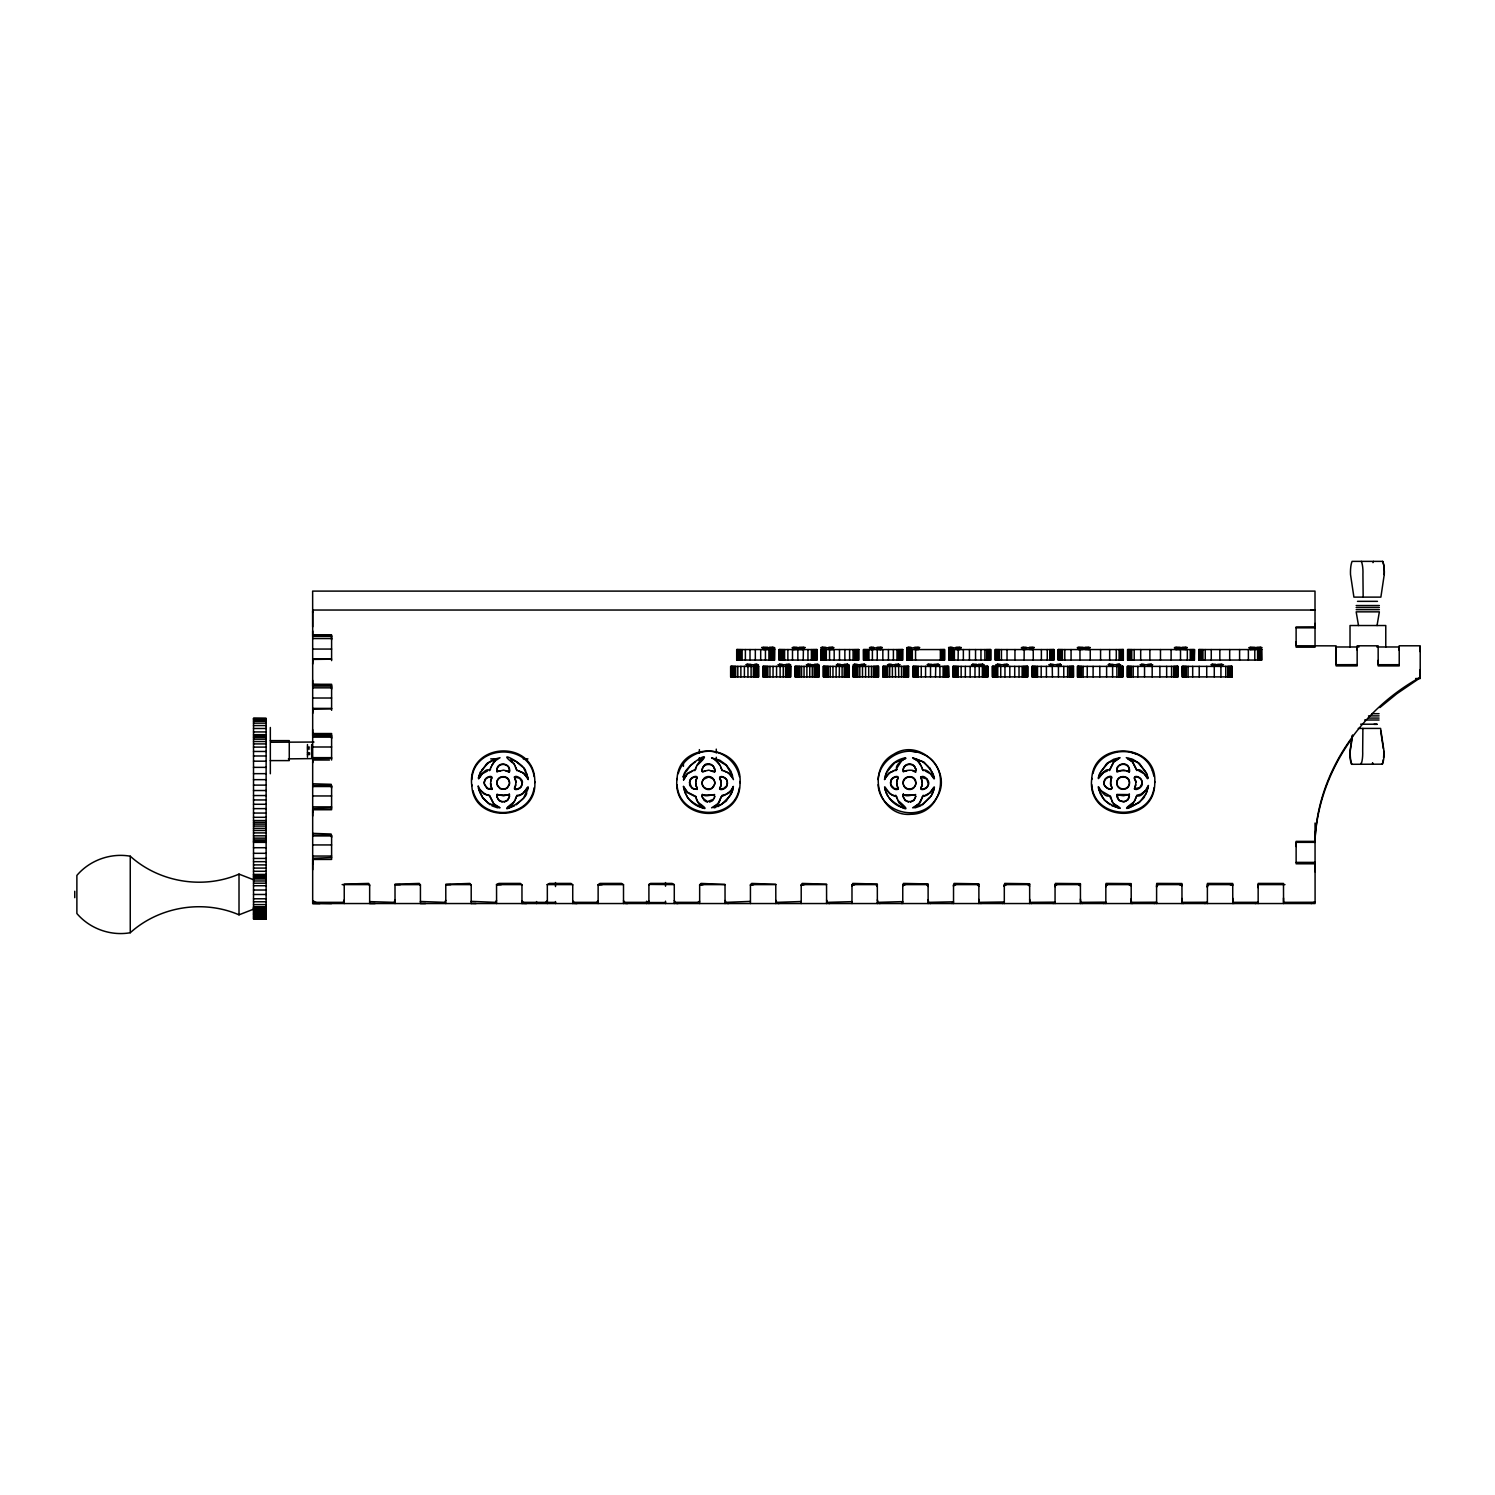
<?xml version="1.0" encoding="UTF-8"?>
<svg xmlns="http://www.w3.org/2000/svg" width="1495" height="1495" viewBox="0 0 1495 1495"><rect width="100%" height="100%" fill="white"/><g stroke="black" fill="none" stroke-linecap="round" stroke-linejoin="round"><path stroke-width="1.5" d="M312.679 816.064L312.679 809.748L331.61 809.729L331.61 785.51L312.679 785.51M312.679 612.427L312.679 611.212L312.679 903.541L319.986 903.541M1296.128 846.488L1296.128 841.367L1314.946 841.367C1317.188 772.84 1360.73 710.2 1419.914 677.497L1420.213 669.629M312.679 869.81L312.698 859.457L331.61 859.438L331.61 835.219L312.679 835.219M1399.17 650.269L1399.189 645.784L1420.213 645.803L1420.213 678.524L1415.634 678.524M1357.124 650.007L1357.161 645.784L1378.147 645.821L1378.184 665.91L1399.227 665.91L1399.227 646.98L1376.82 646.98M1362.898 728.42L1362.674 751.051A12.633 3.27 -90 0 1 1361.085 764.169M1258.099 887.638L1258.155 883.414L1283.495 883.452L1283.551 903.541M496.975 771.551L497.106 768.542M704.874 771.14C699.286 774.485 703.098 763.085 707.378 763.926C711.751 763.029 715.582 767.383 714.703 771.569M903.204 769.775L903.298 771.738M1116.877 769.682L1117.045 772.018L1120.334 770.841M1207.343 887.395L1207.437 883.414L1232.721 883.489L1232.758 903.541M1315.039 623.452L1314.946 626.853L1296.109 626.947L1296.128 647.185L1315.039 647.185L1315.002 591.104L312.642 591.104L312.679 626.853M496.975 794.443C495.854 794.835 507.179 795.452 509.384 794.518M702.295 794.555C700.968 794.91 712.405 795.34 714.629 794.518M903.204 795.714L903.298 794.256M1117.064 797.358L1116.896 794.555L1118.895 800.404L1124.091 802.011L1128.071 799.732L1129.379 794.144M1314.946 842.133C1316.347 805.637 1329.616 770.018 1350.639 740.287M509.515 770.317L509.384 771.962M714.666 771.775L714.76 770.317M915.818 770.317L915.669 771.962L912.978 771.102M312.679 664.023L312.885 659.426L331.61 659.183L312.679 659.089M1156.569 887.133L1156.738 883.414L1181.947 883.526L1181.984 903.541M490.603 783.698L490.883 780.035M515.812 782.296L515.532 785.959M695.848 783.698L696.128 780.035M721.076 782.296L720.777 785.959M896.888 783.698L897.037 780.82M921.966 785.193L922.116 782.296M1110.692 780.726L1110.617 784.408M1110.561 783.604L1110.841 779.942M1135.639 785.081L1135.77 782.203M312.679 713.414L312.96 709.135L331.61 708.798M714.741 771.196L714.517 768.337M1105.795 886.89L1106.057 883.414L1131.173 883.601L1131.229 903.541M484.287 783.118L484.361 781.829M522.073 784.165L522.129 782.875M689.531 783.118L689.774 781.044M727.317 784.165L727.392 782.875M890.572 783.118L890.646 781.829M928.358 784.165L926.769 778.97L920.621 777.101M1142.087 782.782C1144.03 786.931 1133.901 792.462 1134.78 787.603M312.679 762.805L313.053 758.843M509.403 784.483L509.515 782.763M534.762 781.567C538.032 821.577 472.345 824.866 471.822 784.707M714.647 784.483L714.778 782.763M740.006 781.567C741.763 826.249 671.106 822.717 677.067 778.447M915.688 784.483L915.818 782.763M1129.36 784.37L1129.472 782.67M1154.719 781.474C1156.476 826.156 1085.8 822.624 1091.78 778.353M312.679 864.073L313.259 858.261L331.61 857.551M903.223 795.321C904.737 793.901 913.408 795.901 915.669 794.518M1129.454 770.616L1129.342 771.869M1055.021 886.647L1055.377 883.414L1080.418 883.657L1080.455 903.541M312.679 812.215L313.146 808.552L331.61 807.973M903.372 793.882L903.204 796.218M505.927 770.915L509.328 772.149L509.253 768.337M1352.34 735.334L1349.966 751.163A12.633 3.27 -90 0 0 1351.555 764.3L1382.408 764.169A12.633 3.27 -90 0 0 1383.996 751.051L1380.595 728.42L1358.264 728.42M1352.62 735.204L1350.247 751.051A12.633 3.27 -90 0 0 1351.835 764.169M1384.258 574.51L1380.875 597.122L1353.909 597.122L1350.508 574.51A12.633 3.27 -90 0 1 1352.097 561.372L1382.688 561.372A12.633 3.27 90 0 1 1384.258 574.51A12.633 3.27 -90 0 0 1382.688 561.372M1004.248 886.423L1004.715 883.414L1029.644 883.751L1029.681 903.541M496.919 770.261C496.564 760.843 511.533 763.029 509.384 771.476M702.164 770.261C702.183 763.609 712.405 762.226 714.367 768.411M903.204 770.261C902.588 762.805 914.66 761.665 915.557 768.822M1116.933 794.835L1123.511 795.751L1129.342 794.424M490.977 767.028L489.519 770.672M515.439 798.984L516.896 795.807L522.671 793.845L527.642 787.678M696.24 767.028L694.783 770.672M1129.379 771.663L1129.323 768.673M1135.396 798.891L1136.854 795.714C1145.151 798.965 1151.879 773.494 1146.553 792.649M1377.044 625.527L1379.362 611.847L1356.171 611.847L1358.506 625.527M478.587 777.213C477.204 783.174 483.931 766.972 489.519 770.187L490.64 769.084M683.458 779.736L685.065 773.289M884.89 777.213L884.517 779.605L885.077 778.297M733.073 788.818L733.297 786.37M934.132 788.818C935.777 781.38 928.918 798.76 923.2 795.34L920.116 802.684L913.968 807.674M490.734 781.287L491.313 778.54M515.682 784.707L515.102 787.454M695.997 781.287L696.334 779.287M720.926 784.707L720.59 786.706M897.037 781.287L897.187 780.035M921.836 785.959L921.966 784.707M1135.49 785.865L1135.639 784.613M471.822 779.624C473.504 744.697 529.062 741.987 534.145 776.596M497.162 780.932L496.938 783.866M496.938 782.614C496.695 775.027 508.991 774.466 509.403 781.997M677.067 779.624C677.609 739.464 743.295 742.753 740.006 782.763M702.183 782.614L702.426 780.932M878.107 779.642C879.527 758.787 904.12 744.753 922.807 754.171M903.223 782.614C903.522 776.877 911.913 774.858 914.79 779.811M1091.78 779.53C1092.303 739.371 1157.99 742.66 1154.719 782.67M1116.896 782.52C1116.69 774.167 1130.426 774.858 1129.472 783.137M711.171 770.915L714.666 771.289M484.361 782.315L484.511 781.044M689.606 782.315L690.036 780.315M890.646 782.315L891.076 780.315M953.474 886.199L954.072 883.414L978.87 883.844L978.907 903.541M1104.3 782.221C1103.347 778.708 1112.168 774.522 1111.551 778.204M1116.989 794.462L1129.379 794.611M714.591 772.149L708.817 770.149L702.332 771.644M915.631 772.149C912.903 767.383 896.234 773.27 906.68 770.934M897.187 780.521L897.374 779.287M921.63 786.706L921.836 785.473M1110.841 780.427L1111.028 779.194M1135.303 786.613L1135.49 785.38M478.587 777.68L479.129 775.214M683.832 777.68C680.094 767.757 720.646 743.893 696.894 765.571M884.89 777.68L886.105 773.289M1099.087 775.12C1095.872 786.277 1103.142 766.748 1109.477 770.093L1113.756 761.628L1119.979 757.629L1113.644 759.292L1106.748 763.496L1099.759 773.681M1098.545 777.587L1099.759 773.195M527.828 788.332L523.624 798.068L516.28 804.833M527.287 790.818C530.669 778.615 523.418 798.61 516.896 795.34L514.766 800.909M732.531 790.818L733.073 788.332M933.59 790.818L934.132 788.332M1147.786 788.239L1145.693 794.518M521.643 785.697L522.073 783.698M726.888 785.697L727.317 783.698M927.947 785.697C931.422 781.287 922.994 773.532 920.752 777.512M1142.03 783.604L1139.769 787.566L1134.256 788.781M902.718 885.974L903.447 883.414L928.096 883.937L928.133 903.541M509.44 796.33L507.59 800.404L504.151 802.105M714.218 798.461L714.703 796.33M915.744 796.33L913.875 800.404L910.436 802.105M1129.398 796.237C1128.8 802.198 1119.792 803.506 1117.475 798.012M509.403 783.997L506.898 788.37M534.145 787.753C529.566 819.054 480.586 821.39 472.999 790.687M714.647 783.997L712.143 788.37M739.408 787.753C734.307 822.343 678.767 819.652 677.067 784.707M915.351 785.622L915.688 783.997M1129.36 783.903C1129.043 790.705 1118.092 791.322 1117.12 784.483M1154.103 787.659C1149.02 822.25 1093.462 819.559 1091.78 784.613M683.626 780.091L687.42 773.363L695.885 769.084M491.07 779.755C495.051 773.868 484.473 776.821 484.772 780.782M515.345 786.239C511.253 792.144 522.017 789.154 521.643 785.211M696.334 779.755L696.558 778.54M720.366 787.454L720.59 786.239M897.374 779.755C901.242 773.532 890.03 777.194 890.814 781.53M921.63 786.239C917.612 792.126 928.227 789.192 927.947 785.211M1111.028 779.661L1111.271 778.447M1135.06 787.36L1135.303 786.146M490.977 767.496L493.817 761.721L500.021 757.722L493.686 759.385L486.791 763.59L479.802 773.775M696.24 767.496L696.894 765.085M897.28 767.496L901.541 760.824M921.724 798.498L918.902 803.805L912.623 807.805L922.564 804.347L929.927 797.582M1134.724 800.815L1136.854 795.228L1140.853 794.219L1145.6 790.593M484.511 781.53L484.772 780.315M479.129 775.699L480.642 771.457M885.414 775.699C887.488 767.664 894.047 761.161 901.896 758.694C913.146 755.293 893.057 763.16 896.925 769.551L895.823 770.672M732.531 790.332L730.999 794.611M933.59 790.332L932.039 794.611M903.391 769.028C904.606 763.179 913.632 762.824 915.407 768.411M1117.064 768.935C1118.223 763.291 1126.819 762.656 1128.912 767.925M851.944 885.769L852.823 883.414L877.322 884.05L877.359 903.541M696.558 779.026C699.548 773.868 689.457 777.288 690.036 780.782M720.366 786.968L719.562 788.893M897.617 779.026C900.102 774.915 891.824 777.493 891.412 780.091M921.406 786.968C918.547 791.21 927.498 788.37 927.591 785.903M1111.271 778.932C1114.074 773.644 1104.039 777.381 1104.469 780.951C1100.619 787.36 1116.186 794.125 1110.71 784.726M1135.06 786.875L1134.63 788.874M678.244 773.644C683.215 755.797 705.135 745.968 721.767 754.171M702.426 781.418L702.874 779.829M1092.957 773.55C1099.871 745.818 1142.853 743.8 1152.383 770.747M1117.12 781.324C1118.634 775.176 1128.445 775.643 1129.36 781.904M344.224 899.953L343.159 902.345L316.753 902.345L312.679 900.943M526.595 792.275C528.838 799.638 491.481 818.606 513.813 802.217M731.84 792.275L726.252 801.133L717.899 806.646M932.88 792.275L931.049 796.386M491.593 778.316C492.715 775.158 485.464 777.774 485.127 780.091M514.822 787.697C513.327 790.986 521.344 788.052 521.306 785.903M696.838 778.316C698.015 775.139 690.671 777.792 690.372 780.091M720.085 787.697C718.31 791.958 727.654 788.313 726.888 785.211M394.998 900.158L393.97 902.345L369.62 901.616M732.886 787.211L729.523 792.63L721.038 796.928L719.076 802.684L714.741 806.795M732.027 789.51L733.447 786.744M933.945 787.678L930.563 792.63L922.079 796.928M1146.74 789.416L1147.599 787.585M478.792 778.783L482.156 773.849L487.463 771.009M684.037 778.783L687.42 773.849L692.708 771.009M885.077 778.783L888.46 773.363L896.925 769.084M801.171 885.563L802.236 883.414L826.548 884.18L826.604 903.541M509.047 785.155C507.459 789.51 500.993 790.425 498.265 786.669M714.311 785.155C712.218 791.117 702.482 789.715 702.183 783.38M914.79 786.669L915.351 785.155M1129.005 785.062C1127.417 789.416 1120.951 790.332 1118.223 786.576M491.649 765.571L495.256 760.824M514.766 800.442L512.598 804.291L507.665 807.674M1134.724 800.348L1132.556 804.198L1127.622 807.562M685.887 771.925L690.578 765.44L695.306 761.702M886.946 771.925L894.664 762.824L905.97 758.245M1100.6 771.831L1108.337 762.73L1119.624 758.152M1145.693 794.032L1139.489 802.385L1128.688 807.767M445.772 900.364L444.576 902.345L420.375 901.485M497.517 767.888C499.61 762.936 507.496 763.366 509.122 768.411M508.954 797.975C507.048 802.74 499.536 802.852 497.517 798.106M714.218 797.975L712.835 800.404M915.258 797.975C913.333 802.74 905.839 802.852 903.821 798.106M901.448 903.541L902.718 901.616L878.144 902.345L877.322 899.897M1207.343 886.554L1208.595 884.629M497.629 780.315C499.816 775.643 507.31 775.998 509.047 780.857M702.874 780.315C704.182 775.531 712.05 775.12 713.75 779.811M726.551 785.903L723.692 788.5L719.749 788.93M481.614 770.168L488.379 762.824L495.611 759.161M730.008 795.901L721.524 804.347L711.583 807.805L717.843 803.805L722.141 795.34L726.14 794.312L730.887 790.687M931.049 795.901L922.564 804.833M1144.721 795.807C1144.292 801.881 1112.803 816.849 1133.771 802.124M885.937 776.951L890.048 772.635L893.767 771.009M1099.61 776.858L1103.702 772.541L1107.421 770.915M697.847 763.796L702.145 759.684M496.546 900.551L495.144 902.345L471.149 901.354M914.79 786.202C912.417 790.182 905.914 789.865 903.914 785.679M952.035 903.541L953.474 901.803L928.75 902.345L928.096 899.691M1156.569 886.367L1158.008 884.629M713.358 799.358L707.378 801.6L702.781 798.106M703.51 779.325L708.779 776.933L713.022 778.876M545.712 902.345L547.319 900.737M1109.477 770.579L1113.756 762.114L1118.69 758.731M1002.622 903.541L1004.248 901.971L979.393 902.345L978.87 899.467M1105.795 886.199L1107.44 884.629M648.849 884.984L650.512 883.414L672.077 883.414L674.245 884.61M914.062 787.603C910.941 791.21 904.083 789.435 903.466 784.576M1379.848 707.583L1396.928 693.661L1420.213 677.796M598.075 900.906L596.262 902.345L574.678 902.345L572.697 901.037M1055.021 886.03L1056.872 884.629M1053.171 903.541L1055.021 902.139L1030.036 902.345L1029.644 899.224M253.515 879.751L239.013 874.108C203.077 889.618 159.292 882.405 130.252 856.205C110.63 852.729 89.756 860.242 76.88 875.416L76.88 913.52C89.756 928.694 110.63 936.206 130.252 932.731C159.292 906.531 203.077 899.317 239.013 914.828L253.515 909.184L266.129 909.11M712.255 800.909L709.396 802.105M648.849 901.074L646.812 902.345L625.228 902.345L623.471 900.868M1004.248 885.881L1006.322 884.629M1103.74 903.541L1105.795 902.289M699.623 901.242L697.343 902.345L675.777 902.345L674.245 900.681M953.474 885.731L955.772 884.629M1154.271 903.541L1156.569 902.438M903.204 759.684L905.017 758.825M514.504 805.805L508.73 807.861M920.808 805.805L915.033 807.861M1311.283 903.541L1315.039 901.915M509.328 794.331L503.553 795.845L497.087 794.368M902.718 885.601L905.241 884.629M1204.802 903.541L1207.343 902.588M750.397 901.392L726.346 902.345L725.019 900.513M698.931 759.871L702.856 758.619M505.871 788.968L500.021 788.687L497.162 784.576M711.115 788.968C706.724 791.21 701.267 786.949 702.183 782.128M497.087 771.644L503.553 770.149L509.328 771.663M851.944 885.451L854.71 884.629M1255.333 903.541L1258.099 902.718M801.171 901.522L776.933 902.345L775.774 900.308M713.993 807.861L715.974 807.337M500.376 770.934L496.994 771.27M801.171 885.339L804.198 884.629M514.336 777.101L519.587 778.166L522.054 782.165M492.098 788.893L487.856 788.444L484.698 785.024M898.383 788.893L894.159 788.444L891.001 785.024M851.944 901.653L827.52 902.345L826.548 900.102M753.704 884.629L750.397 885.227L751.649 883.414L775.774 884.311L775.83 903.541M331.61 758.395L288.404 758.862M703.192 884.629L699.623 885.115L701.062 883.414L725.019 884.461L725.056 903.541M602.223 884.629L598.075 884.928L599.962 883.414L621.546 883.414L623.471 884.778M1121.119 770.691L1125.118 770.672M1105.795 902.139L1080.717 902.345L1080.418 899M496.546 884.797L501.292 884.629M1156.569 902.214L1131.397 902.345L1131.173 898.757M445.772 884.741L450.836 884.629M1207.343 902.251L1182.078 902.345L1181.947 898.514M400.38 884.629L394.998 884.685L420.431 884.61L420.431 903.541L425.608 903.541M1357.124 664.658L1336.156 664.714L1336.1 645.859L1296.277 645.784L1296.109 641.822M1258.099 902.307L1232.796 902.345L1232.721 898.252M1315.039 902.27L1283.551 902.345L1283.495 897.99M1399.17 664.696L1378.184 664.714L1378.147 660.36M1357.497 601.345L1377.474 601.345M1356.171 605.55L1379.362 605.55M1356.171 607.493L1379.362 607.493M1356.171 609.661L1379.362 609.661M312.642 610.035L1315.002 610.035M1296.128 627.825L1315.039 627.825M331.61 636.384L312.679 636.384L312.679 630.983M312.679 638.552L331.61 638.552M1358.955 646.98L1336.138 646.98L1336.138 665.91L1357.161 665.91L1357.161 646.98M761.628 647.447L767.813 647.447M768.953 647.447L774.167 647.447M792.462 647.447L797.582 647.447L797.508 649.559M798.722 647.447L805.095 647.447M821.054 647.447L826.193 647.447M828.473 647.447L833.687 647.447M869.641 647.447L873.771 647.447M876.743 647.447L882.274 647.447M907.091 647.447L911.202 647.447L911.109 660.061M914.174 647.447L919.705 647.447M948.577 647.447L952.633 647.447L952.595 649.559M955.604 647.447L961.136 647.447M1021.683 647.447L1026.803 647.447M1029.102 647.447L1034.316 647.447M1077.428 647.447L1083.688 647.447M1084.51 647.447L1090.042 647.447M1174.584 647.447L1180.844 647.447M1181.667 647.447L1187.198 647.447M1249.222 647.447L1255.482 647.447M1256.323 647.447L1261.855 647.447M762.17 647.896L774.802 647.896L774.653 660.061L736.699 660.061L736.699 649.559L774.653 649.559M792.144 647.896L804.758 647.896M833.78 647.896L821.166 647.896L820.961 660.061M869.436 647.896L882.05 647.896M919.444 647.896L906.83 647.896L906.83 658.398M961.322 647.896L948.708 647.896L948.895 660.061L990.849 660.061L990.849 649.559L948.783 649.559M1021.253 647.896L1033.886 647.896M1077.409 647.896L1090.023 647.896M1174.36 647.896L1186.974 647.896M1249.016 647.896L1261.63 647.896L1261.836 660.061L1198.747 660.061L1198.747 649.559L1261.836 649.559M312.679 649.054L331.61 649.054M1194.468 649.559L1127.548 649.559L1127.548 660.061L1194.468 660.061L1194.468 649.559L1194.094 660.061M906.904 660.061L944.578 660.061L944.578 649.559L906.904 649.559L907.016 660.061M745.781 664.714L758.395 664.714L758.47 676.899M777.942 664.714L790.575 664.714L790.369 676.899M806.347 664.714L818.961 664.714L818.774 676.899M836.415 664.714L849.029 664.714L849.123 676.899M865.848 664.714L853.234 664.714L852.991 676.899L878.537 676.899L878.537 666.378L852.991 666.378M887.507 664.714L900.139 664.714M927.049 664.714L939.664 664.714M971.563 664.714L984.196 664.714M995.763 664.714L1008.377 664.714M1048.761 664.714L1061.375 664.714M1108.057 664.714L1120.671 664.714M1140.087 664.714L1152.701 664.714M1210.913 664.714L1223.527 664.714M823.371 666.378L849.253 666.378L849.253 676.899L823.371 676.899L823.39 666.378L823.483 676.899M987.896 666.378L952.894 666.378L952.894 676.899L987.896 676.899L987.896 666.378L987.784 676.899M992.437 666.378L1027.7 666.378L1027.7 676.899L992.437 676.899L992.437 666.378L992.53 676.899M1232.31 676.899L1182.134 676.899L1182.134 666.378L1232.067 666.378L1232.067 676.899L1231.955 666.378M948.69 676.899L912.866 676.899L912.866 666.378L948.69 666.378L948.69 676.899L948.297 666.378M312.679 684.28L331.61 684.28L331.61 710.312M331.61 686.093L312.679 686.093L312.679 680.3M312.679 687.831L331.61 687.831M312.679 698.015L331.61 698.015M312.679 708.387L331.61 708.387M1371.737 713.694L1379.081 713.694M1368.523 715.881L1379.081 715.881M1368.523 718.067L1379.081 718.067M253.515 718.422L266.129 718.572M253.515 718.908L266.129 718.908M253.515 719.824L266.129 719.824M1364.617 720.011L1379.081 720.011M253.515 721.263L266.129 721.263M253.515 723.15L266.129 723.15M1360.656 724.215L1377.194 724.215M1373.98 724.346L1376.914 724.346M253.515 725.561L266.129 725.561M253.515 728.495L266.129 728.495M253.515 731.933L266.129 731.933M312.679 733.54L331.61 733.54L331.61 760.021M253.515 734.68L266.129 734.68M253.515 736.007L266.129 736.007M331.61 735.802L312.679 735.802L312.679 729.672M312.679 737.147L331.61 737.147M253.515 737.409L266.129 737.409M253.515 739.184L266.129 739.184M270.333 740.623L289.264 740.623L289.264 760.6L270.333 760.6M253.515 741.52L266.129 741.52M270.763 742.249L313.969 742.043M253.515 743.912L266.129 743.912M312.679 746.995L331.61 746.995M253.515 747.108L266.129 747.108M307.465 747.164L309.577 747.164M307.465 748.92L309.577 748.92M253.515 751.462L266.129 751.462M307.465 752.807L309.577 752.807L309.577 754.564L307.465 754.564M253.515 755.984L266.129 755.984M312.679 757.647L331.61 757.647M490.715 758.862L495.368 758.862M523.269 758.862L527.922 758.862M312.679 760.021L329.498 760.021M253.515 761.179L266.129 761.179M253.515 767.365L266.129 767.365M253.515 773.662L266.129 773.662M253.515 779.661L266.129 779.661M253.515 785.118L266.129 785.118M312.679 786.519L331.61 786.519M253.515 790.519L266.129 790.519M253.515 795.546L266.129 795.546M312.679 795.957L331.61 795.957M253.515 799.956L266.129 799.956M253.515 804.273L266.129 804.273M312.679 806.87L331.61 806.87M253.515 808.627L266.129 808.627M253.515 813.056L266.129 813.056M253.515 817.298L266.129 817.298M253.515 820.549L266.129 820.549M253.515 822.362L266.129 822.362M253.515 824.119L266.129 824.119M253.515 826.062L266.129 826.062M253.515 828.361L266.129 828.361M253.515 830.472L266.129 830.472M253.515 832.902L266.129 832.902M253.515 835.817L266.129 835.817M312.679 835.929L331.61 835.929M253.515 838.153L266.129 838.153M253.515 839.91L266.129 839.91M253.515 841.087L266.129 841.106M253.515 841.479L266.129 841.479M253.515 842.358L266.129 842.358M1315.039 842.339L1296.128 842.339L1296.128 863.792L1315.039 863.792M312.679 844.937L331.61 844.937M253.515 847.721L266.129 847.721M253.515 853.309L266.129 853.309M312.679 856.056L331.61 856.056M253.515 858.448L266.129 858.448M253.515 861.662L266.129 861.662M253.515 864.895L266.129 864.895M253.515 868.09L266.129 868.09M253.515 871.286L266.129 871.286M253.515 874.425L266.129 874.425M253.515 874.743L266.129 874.893M253.515 875.734L266.129 875.734M253.515 876.556L266.129 876.556M253.515 877.621L266.129 877.621M253.515 878.967L266.129 878.967M253.515 880.985L266.129 880.985M253.515 883.209L266.129 883.209M342.131 884.61L369.657 884.61L369.657 903.541L375.152 903.541M445.809 884.61L471.205 884.61L471.205 903.541M496.583 884.61L521.961 884.61L521.961 903.541M547.077 884.61L572.735 884.61L572.735 903.541M648.699 884.405L674.282 884.61L674.282 903.541M725.056 884.61L699.66 884.61L699.66 903.541M775.83 884.61L750.434 884.61L750.434 903.541M826.604 884.61L801.208 884.61L801.208 903.541M877.359 884.61L851.982 884.61L851.982 903.541M928.133 884.61L902.756 884.61L902.756 903.541M978.907 884.61L953.53 884.61L953.53 903.541M1029.681 884.61L1004.304 884.61L1004.304 903.541M1080.455 884.61L1055.059 884.61L1055.059 903.541M1131.229 884.61L1105.833 884.61L1105.833 903.541M1181.984 884.61L1156.607 884.61L1156.607 903.541M1232.758 884.61L1207.381 884.61L1207.381 903.541M1284.971 884.61L1258.155 884.61L1258.155 903.541M253.515 885.731L266.129 885.731M253.515 890.03L266.129 890.03M253.515 894.477L266.129 894.477M253.515 898.794L266.129 898.794M253.515 901.784L266.129 901.784M555.505 902.382L524.147 902.345L521.923 901.205M646.606 902.531L665.518 902.531M536.574 902.999L555.505 902.999M312.679 903.26L331.61 903.541M312.679 903.541L1315.095 903.541L1315.039 823.054M253.515 904.606L266.129 904.606M253.515 907.016L266.129 907.016M253.515 907.353L266.129 907.353M253.515 907.913L266.129 907.913M253.515 908.25L266.129 908.194M253.515 908.586L266.129 908.586M253.515 909.39L266.129 909.521L253.515 909.614M253.515 910.866L266.129 910.866M253.515 912.025L266.129 912.025M253.515 913.09L266.129 913.09M253.515 913.837L266.129 913.837M253.515 914.548L266.129 914.548M253.515 915.202L266.129 915.202M253.515 916.566L266.129 916.566M253.515 917.65L266.129 917.65M253.515 918.435L266.129 918.435M266.129 919.051L253.515 919.126L253.515 718.31L266.129 718.31L266.129 919.126M1296.128 862.372L1315.039 862.391L1315.039 871.753M1311.003 610.035L1315.039 610.128M471.149 903.41L476.064 903.541M521.923 903.354L526.52 903.541M572.697 903.279L576.995 903.541M623.471 903.204L627.47 903.541M312.679 684.617L331.367 684.916L331.61 689.12M674.245 903.111L677.964 903.541M312.679 734.213L331.292 734.624L331.61 738.53M911.072 751.275L917.164 752.172M725.019 902.999L728.439 903.541M1119.624 808.141L1111.813 805.674M312.679 783.791L331.199 784.333L331.61 787.94M775.774 902.887L778.951 903.541M312.679 833.369L331.086 834.023L331.61 837.368M826.548 902.774L829.463 903.541M1128.688 758.507L1137.901 762.656L1145.693 771.756M915.033 758.619L922.564 761.646L928.657 766.804M903.914 807.861C895.056 805.992 887.937 798.928 885.414 790.313C882.181 779.119 889.469 798.666 895.823 795.34L897.28 798.984M702.874 807.861C694.072 805.936 686.747 799.003 684.374 790.313M497.611 807.861L491.855 805.786M908.437 802.067L905.222 800.498L903.391 796.966M707.378 802.067L705.135 801.208M502.133 802.067L498.938 800.498L497.106 796.966M903.372 794.368C907.073 798.349 915.8 792.107 915.744 796.816M702.332 794.368C706.032 798.349 714.741 792.107 714.703 796.816M1126.651 771.009L1129.286 772.055L1129.398 769.103M1230.067 884.629L1232.721 885.526M877.322 902.644L879.976 903.541M1138.91 770.915L1144.217 773.756L1147.599 778.689M925.255 771.009L930.544 773.849L933.926 778.783M724.215 771.009L727.915 772.635L732.027 776.951M518.952 771.009L522.671 772.635L526.763 776.951M1130.818 752.078L1136.462 754.078M715.974 759.142L726.252 765.328L732.531 775.662M510.729 759.142L516.261 761.646L522.372 766.804M693.119 788.93L697.343 789.379L696.016 784.819M487.856 788.93L492.098 789.379L491.35 787.08M1129.286 771.569L1123.511 770.056L1116.952 771.158M1179.536 884.629L1181.947 885.657M928.096 902.513L930.507 903.541M1127.604 758.712L1132.537 762.076L1136.854 770.579M913.931 758.806L915.762 759.666M1118.708 807.562L1113.775 804.198L1111.607 800.348M703.995 807.674L699.081 804.291L696.24 798.517M498.751 807.674L493.817 804.291L489.519 795.807L483.763 793.845L479.652 789.042M1129.005 884.629L1131.173 885.806M978.87 902.363L981.038 903.541M922.807 754.153C952.184 766.038 942.803 814.326 911.072 814.27C878.892 817.429 865.381 769.159 893.58 754.34C920.397 736.773 954.782 772.803 935.963 798.76C921.555 823.521 879.546 813.355 878.107 784.707M721.767 754.153C730.719 758.432 737.39 766.879 739.408 776.615M1110.037 804.702L1103.945 799.507L1099.087 790.22M490.08 804.796L482.754 798.012L479.129 790.313M1078.456 884.629L1080.418 885.956M1029.644 902.214L1031.587 903.541M714.722 759.666L719.058 763.777M903.223 806.795L898.906 802.703L897.28 798.517M1080.418 902.046L1082.156 903.541M1027.906 884.629L1029.644 886.124M572.697 884.947L570.997 883.414L549.413 883.414L547.319 884.648L547.357 903.541M692.092 788.313L689.531 782.651M486.847 788.313L484.38 783.828M917.425 760.805L921.069 765.552M511.14 760.805L512.598 762.188M1113.775 803.712C1132.388 814.831 1104.375 802.89 1103.945 799.021M896.925 796.928L890.048 793.845L885.937 789.528M695.885 796.928L687.42 792.63L683.458 786.744M922.079 769.084L923.2 770.187C930.563 767.869 937.571 787.809 932.88 773.233M923.2 770.672L921.724 767.01M722.141 770.672L720.011 765.066M516.896 770.672L514.766 765.066M1100.75 790.612L1110.598 796.349L1112.56 802.591M480.792 790.705L485.539 794.331L489.519 795.34L493.817 803.805L500.021 807.786L488.398 803.207L482.754 797.545L479.82 792.238M1131.173 901.877L1132.724 903.541M977.338 884.629L978.87 886.292M704.182 800.498L702.351 796.966M521.923 885.133L520.428 883.414L498.881 883.414L496.546 884.498L496.583 903.541M889.039 797.545C892.683 803.357 918.734 817.896 897.934 800.442M513.813 763.777C492.509 747.313 526.651 764.823 525.735 771.85M697.847 802.217C718.759 816.961 687.251 801.899 686.896 795.863M1181.947 901.709L1183.293 903.541M926.75 884.629L928.096 886.46M471.149 885.32L469.86 883.414L445.772 884.349L445.809 903.541M929.909 767.925L934.132 777.662M523.624 767.925L527.287 775.662M1102.712 797.919L1099.778 792.63M1232.721 901.522L1233.88 903.541M876.163 884.629L877.322 886.647M932.039 771.85L924.228 762.263L912.623 757.722L918.883 761.702L921.724 767.496M887.937 796.349L886.105 792.724M720.011 765.552L716.385 760.32L711.583 757.872L719.749 760.189L726.252 764.861L730.999 771.383L733.447 779.605L729.504 773.363L722.141 770.187L720.683 767.01M513.813 763.291L514.766 765.552M420.375 885.507L419.273 883.414L394.998 884.218L395.035 903.541M713.75 779.325L714.311 780.857M1141.675 780.895C1141.115 776.933 1131.341 774.447 1135.471 780.315M726.981 780.988C726.944 777.568 717.058 774.429 720.571 779.661M920.752 777.045L921.088 778.204M897.934 787.79L898.252 788.968M684.037 787.211L687.42 792.144L695.885 796.443L696.894 800.928M527.642 778.783L524.259 773.363L516.896 770.187L515.439 767.01M514.467 777.045L515.308 779.661M491.967 788.968L491.108 786.351M479.652 789.528L478.194 785.921L478.587 788.799M1146.553 773.625L1139.47 763.403L1132.612 759.254L1126.296 757.629L1132.537 761.609L1136.854 770.093C1142.46 766.879 1149.188 783.118 1147.786 777.082M685.906 794.574L683.832 788.313M1117.569 786.071L1116.896 783.287M497.629 786.164L496.938 783.38M369.62 885.713L368.686 883.414L344.224 884.087L344.261 903.541M921.088 777.736L921.798 780.409M897.934 788.276L897.206 785.585M515.065 778.914C512.467 772.896 524.633 778.895 522.129 783.361M1146.553 773.139L1147.244 775.569M526.595 773.233L527.828 777.662M1129.08 767.832L1129.323 769.14M1129.211 768.729C1128.09 760.805 1114.859 763.44 1116.933 771.457M921.369 778.447L921.948 781.175M897.654 787.566L897.056 784.819M696.352 786.351C699.884 792.051 688.672 787.846 689.625 783.828M527.642 778.297L528.202 779.605L527.828 777.194M898.252 788.482C897.318 791.771 889.824 787.323 890.665 783.828M1152.383 770.729L1154.103 776.503M915.351 780.371L915.818 783.231M915.688 781.997C915.052 773.625 901.578 775.737 903.223 783.866M714.311 780.371L714.647 781.997M1141.993 782.072C1142.311 776.297 1130.594 773.438 1135.621 781.081M727.299 782.165C727.747 776.466 715.713 773.457 720.908 781.175M1147.244 775.083L1147.786 777.568M1099.087 790.705C1095.947 778.297 1102.562 799.096 1109.477 795.714L1110.935 798.891M884.89 788.799L885.414 790.799M478.587 788.313L479.129 790.799M1110.86 785.492C1115.326 792.537 1102.32 787.547 1104.244 782.539M515.308 779.175L515.513 780.409M490.921 785.585L491.108 786.818M915.557 768.337L915.8 770.112M903.223 783.38L903.466 785.062M720.758 779.942L721.02 781.978M696.165 786.071L695.904 784.034M515.513 779.942L515.663 781.175M490.752 784.819L490.921 786.071M915.669 768.766L915.818 770.56M683.458 786.258L683.832 788.799M496.994 771.738L496.919 770.971M903.204 795.751L903.391 797.452M702.164 795.751L702.351 797.452M496.919 795.751L497.106 797.452M1380.651 730.812L1383.38 748.902M1135.621 780.614L1135.714 781.885M1110.617 783.941L1110.71 785.193M921.948 780.708L922.06 781.978M896.944 784.034L897.056 785.286M702.201 770.878L702.22 771.551M515.663 780.708L515.775 781.978M490.659 784.034L490.752 785.286M1419.727 646.98L1420.213 651.689M714.647 781.53L714.778 783.231M534.762 782.763C536.518 738.1 465.842 741.632 471.822 785.884M509.403 781.53L509.515 783.231M1141.993 781.586L1142.087 783.268M890.572 782.651L890.665 784.314M727.299 781.679L727.392 783.361M484.287 782.651L484.38 784.314M1135.714 781.399L1135.77 782.67M922.06 781.493L922.116 782.782M896.888 783.231L896.944 784.501M721.02 781.493L721.076 782.782M695.848 783.231L695.904 784.501M515.775 781.493L515.812 782.782M490.603 783.231L490.659 784.501M331.61 639.729L331.442 635.207L312.679 635.001L331.61 635.001L331.61 660.622M702.145 795.228L702.164 796.218M496.901 795.228L496.919 796.218M509.421 794.237L509.44 796.816M1363.16 597.122L1362.935 574.51A12.633 3.27 -90 0 0 1361.347 561.372M1385.772 646.98L1385.772 625.527L1350.022 625.527L1350.022 646.98M1261.444 649.559L1261.444 660.061M1261.032 649.559L1261.032 660.061M1260.752 647.447L1260.771 649.559M1260.565 647.447L1260.509 660.061M1260.192 647.447L1260.21 649.559M1259.874 660.061L1259.65 647.447M1259.164 660.061L1258.996 647.447M1258.192 647.447L1258.379 660.061M1257.594 649.559L1257.594 660.061M1257.295 647.447L1257.295 649.559M1254.791 649.559L1254.791 660.061M1254.268 647.447L1254.268 649.559M1253.333 647.447L1253.333 649.559M1252.474 647.447L1252.474 649.559M1251.745 647.447L1251.745 649.559M1251.128 647.447L1251.128 649.559M1250.68 647.447L1250.68 649.559M1250.362 647.447L1250.381 649.559M1248.381 649.559L1248.381 660.061M1239.598 649.559L1239.598 660.061M1231.674 666.378L1231.674 676.899M1231.282 666.378L1231.282 676.899M1230.74 666.378L1230.74 676.899M1230.123 666.378L1230.123 676.899M1229.675 649.559L1229.675 660.061M1229.395 666.378L1229.395 676.899M1228.61 666.378L1228.61 676.899M1227.843 666.378L1227.843 676.899M1225.769 666.378L1225.769 676.899M1222.069 664.266L1222.256 666.378M1221.677 664.266L1221.677 666.378M1221.153 664.266L1221.153 666.378M1220.929 666.378L1220.929 676.899M1220.481 664.266L1220.481 666.378M1219.827 649.559L1219.827 660.061M1219.677 664.266L1219.677 666.378M1218.78 664.266L1218.78 666.378M1217.808 664.266L1217.808 666.378M1215.753 664.266L1215.753 666.378M1214.818 664.266L1214.818 666.378M1214.276 666.378L1214.276 676.899M1213.959 664.266L1213.959 666.378M1213.23 664.266L1213.23 666.378M1212.613 664.266L1212.613 666.378M1212.165 664.266L1212.165 666.378M1211.268 649.559L1211.268 660.061M1206.727 666.378L1206.727 676.899M1205.25 649.559L1205.25 660.061M1202.952 649.559L1202.952 660.061M1202.129 649.559L1202.129 660.061M1201.345 649.559L1201.345 660.061M1200.634 649.559L1200.634 660.061M1200.018 649.559L1200.018 660.061M1199.513 649.559L1199.513 660.061M1199.121 649.559L1199.121 660.061M1199.214 666.378L1199.214 676.899M1193.683 649.559L1193.683 660.061M1193.159 649.559L1193.159 660.061M1192.524 649.559L1192.524 660.061M1192.692 666.378L1192.692 676.899M1191.814 649.559L1191.814 660.061M1191.029 649.559L1191.029 660.061M1190.244 649.559L1190.244 660.061M1188.095 666.378L1188.095 676.899M1187.329 649.559L1187.329 660.061M1186.357 666.378L1186.357 676.899M1186.096 647.447L1185.927 649.559L1185.909 647.447M1185.535 647.447L1185.554 649.559M1185.516 666.378L1185.516 676.899M1184.993 647.447L1185.012 649.559M1184.731 666.378L1184.731 676.899M1184.339 647.447L1184.339 649.559M1184.021 666.378L1184.021 676.899M1183.535 647.447L1183.535 649.559M1183.405 666.378L1183.405 676.899M1182.881 666.378L1182.919 676.899M1182.638 647.447L1182.638 649.559M1182.246 666.378L1182.489 676.899M1180.508 649.559L1180.508 660.061M1179.611 647.447L1179.611 649.559M1178.677 647.447L1178.677 649.559M1177.817 647.447L1177.817 649.559M1177.537 666.378L1177.817 676.899M1177.387 666.378L1177.387 676.899M1177.088 647.447L1177.088 649.559M1177.144 666.378L1177.144 676.899M1176.621 666.378L1176.621 676.899M1176.472 647.447L1176.472 649.559M1176.023 647.447L1176.023 649.559M1175.986 666.378L1175.986 676.899M1175.724 647.447L1175.724 649.559M1175.276 666.378L1175.276 676.899M1174.472 666.378L1174.472 676.899M1173.706 666.378L1173.706 676.899M1171.594 666.378L1171.594 676.899M1171.108 649.559L1171.108 660.061M1166.661 666.378L1166.661 676.899M1160.475 649.559L1160.475 660.061M1159.877 666.378L1159.877 676.899M1152.178 666.378L1152.178 676.899M1151.393 664.266L1151.393 666.378M1151.187 664.266L1151.187 666.378M1150.814 664.266L1150.814 666.378M1150.272 664.266L1150.272 666.378M1149.879 649.559L1149.879 660.061M1149.599 664.266L1149.599 666.378M1148.814 664.266L1148.814 666.378M1147.917 664.266L1147.917 666.378M1144.535 666.378L1144.535 676.899M1143.937 664.266L1143.937 666.378M1143.096 664.266L1143.096 666.378M1142.348 664.266L1142.348 666.378M1141.75 664.266L1141.75 666.378M1141.283 664.266L1141.283 666.378M1140.685 649.559L1140.685 660.061M1137.882 666.378L1137.882 676.899M1134.2 649.559L1134.2 660.061M1133.191 666.378L1133.191 676.899M1131.752 649.559L1131.752 660.061M1131.416 666.378L1131.416 676.899M1130.911 649.559L1130.911 660.061M1130.575 666.378L1130.575 676.899M1130.127 649.559L1130.127 660.061M1129.79 666.378L1129.79 676.899M1129.416 649.559L1129.416 660.061M1129.08 666.378L1129.08 676.899M1128.8 649.559L1128.8 660.061M1128.463 666.378L1128.463 676.899M1128.295 649.559L1128.295 660.061M1127.903 649.559L1127.903 660.061M1127.959 666.378L1127.959 676.899M1127.566 666.378L1127.548 676.899M1123.212 649.559L1123.212 660.061M1122.951 649.559L1122.951 660.061M1122.539 649.559L1122.633 660.061M1122.614 666.378L1122.614 676.899M1122.353 666.378L1122.203 676.899M1122.016 649.559L1122.016 660.061M1121.68 666.378L1121.68 676.899M1121.381 649.559L1121.381 660.061M1121.063 666.378L1121.063 676.899M1120.671 649.559L1120.671 660.061M1120.334 666.378L1120.334 676.899M1119.886 649.559L1119.886 660.061M1119.419 664.266L1119.549 676.899M1119.101 649.559L1119.101 660.061M1119.232 664.266L1119.232 666.378M1118.858 664.266L1118.783 676.899M1118.316 664.266L1118.316 666.378M1117.643 664.266L1117.643 666.378M1116.84 664.266L1116.933 676.899M1116.896 782.034L1116.896 783.772M1116.279 649.559L1116.279 660.061M1112.915 664.266L1112.915 666.378M1112.598 666.378L1112.598 676.899M1111.981 664.266L1111.981 666.378M1111.121 664.266L1111.121 666.378M1110.393 664.266L1110.393 666.378M1109.664 649.559L1109.664 660.061M1109.776 664.266L1109.776 666.378M1109.327 664.266L1109.327 666.378M1109.028 664.266L1109.028 666.378M1108.935 664.266L1108.935 666.378M1106.618 666.378L1106.618 676.899M1100.563 649.559L1100.563 660.061M1099.834 666.378L1099.834 676.899M1093.107 666.378L1093.107 676.899M1090.247 649.559L1090.247 660.061M1088.752 647.447L1088.771 649.559M1088.379 647.447L1088.397 649.559M1087.837 647.447L1087.855 649.559M1087.257 666.378L1087.257 676.899M1087.183 647.447L1087.183 649.559M1086.379 647.447L1086.379 649.559M1085.482 647.447L1085.482 649.559M1083.128 666.378L1083.128 676.899M1082.455 647.447L1082.455 649.559M1081.52 647.447L1081.52 649.559M1081.558 666.378L1081.558 676.899M1080.661 647.447L1080.661 649.559M1080.736 666.378L1080.736 676.899M1079.932 647.447L1079.988 660.061M1079.951 666.378L1079.951 676.899M1079.315 647.447L1079.315 649.559M1079.24 666.378L1079.24 676.899M1078.867 647.447L1078.867 649.559M1078.568 647.447L1078.568 649.559M1078.624 666.378L1078.624 676.899M1078.194 666.378L1078.194 676.899M1078.119 666.378L1078.119 676.899M1077.727 666.378L1077.727 676.899M1073.373 676.899L1073.242 666.378L1073.111 676.899M1072.7 666.378L1072.7 676.899M1072.177 666.378L1072.177 676.899M1071.56 666.378L1071.56 676.899M1071.074 649.559L1071.074 660.061M1070.831 666.378L1070.831 676.899M1070.046 666.378L1070.046 676.899M1069.28 666.378L1069.28 676.899M1067.617 666.378L1067.617 676.899M1064.795 649.559L1064.795 660.061M1063.767 666.378L1063.767 676.899M1062.403 649.559L1062.403 660.061M1061.562 649.559L1061.562 660.061M1060.796 649.559L1060.796 660.061M1060.534 664.266L1060.534 666.378M1060.347 664.266L1060.347 666.378M1060.086 649.559L1060.086 660.061M1059.974 664.266L1059.974 666.378M1059.469 649.559L1059.469 660.061M1059.432 664.266L1059.432 666.378M1058.946 649.559L1058.946 660.061M1058.553 649.559L1058.722 660.061M1058.759 664.266L1058.759 666.378M1058.311 649.559L1058.311 660.061M1058.441 666.378L1058.441 676.899M1057.955 664.266L1057.955 666.378M1057.058 664.266L1057.058 666.378M1053.583 649.559L1053.601 660.061M1053.209 649.559L1053.209 660.061M1053.097 664.266L1053.097 666.378M1052.686 649.559L1052.686 660.061M1052.405 676.899L1052.237 664.266M1052.05 649.559L1052.05 660.061M1051.508 664.266L1051.508 666.378M1051.34 649.559L1051.34 660.061M1050.892 664.266L1050.892 666.378M1050.555 649.559L1050.555 660.061M1050.443 664.266L1050.443 666.378M1050.144 664.266L1050.144 666.378M1049.77 649.559L1049.77 660.061M1047.247 649.559L1047.247 660.061M1046.407 666.378L1046.407 676.899M1041.38 649.559L1041.38 660.061M1041.193 666.378L1041.193 676.899M1037.511 666.378L1037.511 676.899M1036.128 666.378L1036.128 676.899M1035.287 666.378L1035.287 676.899M1034.503 666.378L1034.503 676.899M1033.793 666.378L1033.793 676.899M1033.213 647.447L1033.269 660.061M1033.176 666.378L1033.176 676.899M1032.653 647.447L1032.671 649.559M1032.653 666.378L1032.653 676.899M1032.129 647.447L1032.129 649.559M1032.26 666.378L1032.26 676.899M1031.457 647.447L1031.457 649.559M1030.653 647.447L1030.653 649.559M1029.756 647.447L1029.756 649.559M1027.588 666.378L1027.588 676.899M1027.327 666.378L1027.308 676.899M1026.915 666.378L1026.915 676.899M1026.392 666.378L1026.392 676.899M1025.794 647.447L1025.794 649.559M1025.757 666.378L1025.757 676.899M1024.935 647.447L1024.935 649.559M1025.047 666.378L1025.047 676.899M1024.206 647.447L1024.094 660.061M1024.262 666.378L1024.262 676.899M1023.589 647.447L1023.589 649.559M1023.496 666.378L1023.496 676.899M1023.122 647.447L1023.141 649.559M1022.823 647.447L1022.842 649.559M1022.15 666.378L1022.15 676.899M1019.029 666.378L1019.029 676.899M1014.955 649.559L1014.955 660.061M1014.713 666.378L1014.713 676.899M1009.816 666.378L1009.816 676.899M1007.35 664.266L1007.35 666.378M1007.032 649.559L1007.032 660.061M1006.976 664.266L1006.976 666.378M1006.434 664.266L1006.434 666.378M1005.761 664.266L1005.761 666.378M1004.958 664.266L1004.976 676.899M1004.061 664.266L1004.061 666.378M1001.444 649.559L1001.444 660.061M1000.753 666.378L1000.753 676.899M1000.099 664.266L1000.099 666.378M999.314 649.559L999.314 660.061M999.239 664.266L999.239 666.378M998.473 649.559L998.473 660.061M998.511 664.266L998.511 666.378M997.894 664.266L997.894 666.378M997.707 649.559L997.707 660.061M997.763 666.378L997.763 676.899M997.445 664.266L997.445 666.378M996.997 649.559L996.997 660.061M997.165 664.266L997.053 666.378M996.642 666.378L996.642 676.899M996.38 649.559L996.38 660.061M995.857 649.559L995.838 660.061M995.801 666.378L995.801 676.899M995.464 649.559L995.464 660.061M995.035 666.378L995.035 676.899M994.325 666.378L994.325 676.899M993.708 666.378L993.708 676.899M993.185 666.378L993.39 676.899M992.867 666.378L992.867 676.899M990.438 649.559L990.438 660.061M990.026 649.559L990.026 660.061M989.503 649.559L989.503 660.061M988.886 649.559L988.886 660.061M988.158 649.559L988.158 660.061M987.373 649.559L987.373 660.061M987.504 666.378L987.447 676.899M987.111 666.378L987.111 676.899M986.625 649.559L986.625 660.061M986.588 666.378L986.588 676.899M985.952 666.378L985.952 676.899M985.242 666.378L985.242 676.899M984.887 649.559L984.887 660.061M984.457 666.378L984.457 676.899M983.691 666.378L983.691 676.899M982.944 664.266L982.944 666.378M982.738 664.266L982.738 666.378M982.364 664.266L982.364 676.899M981.841 664.266L981.841 666.378M981.15 664.266L981.15 666.378M980.944 649.559L980.944 660.061M980.365 664.266L980.365 666.378M979.468 664.266L979.468 666.378M979.262 666.378L979.262 676.899M978.477 664.266L978.477 666.378M976.441 664.266L976.441 666.378M975.544 649.559L975.544 660.061M975.487 664.266L975.487 666.378M974.983 666.378L974.983 676.899M974.647 664.266L974.647 666.378M973.899 664.266L973.899 666.378M973.301 664.266L973.301 666.378M972.834 664.266L972.834 666.378M972.441 664.266L972.554 666.378M970.143 666.378L970.143 676.899M969.433 649.559L969.433 660.061M965.34 666.378L965.34 676.899M963.359 649.559L963.359 660.061M961.154 666.378L961.154 676.899M959.846 647.447L959.846 649.559M959.454 647.447L959.472 649.559M958.949 647.447L958.949 649.559M958.276 647.447L958.108 660.061M958.202 666.378L958.202 676.899M957.473 647.447L957.473 649.559M957.099 666.378L957.099 676.899M956.576 647.447L956.576 649.559M956.258 666.378L956.258 676.899M955.473 666.378L955.473 676.899M954.763 666.378L954.763 676.899M954.389 649.559L954.389 660.061M954.146 666.378L954.146 676.899M953.642 666.378L953.642 676.899M952.988 649.559L952.988 660.061M953.249 666.378L952.988 676.899M952.165 649.559L952.165 660.061M951.754 647.447L951.754 649.559M951.381 649.559L951.381 660.061M951.026 647.447L951.026 649.559M950.671 649.559L950.671 660.061M950.409 647.447L950.409 649.559M949.96 647.447L950.054 660.061M949.549 649.559L949.549 660.061M949.157 649.559L949.157 660.061M947.886 666.378L947.886 676.899M947.363 666.378L947.363 676.899M946.746 666.378L946.746 676.899M946.036 666.378L946.036 676.899M945.232 666.378L945.232 676.899M944.448 649.559L944.448 660.061M944.466 666.378L944.466 676.899M944.186 649.559L944.167 660.061M943.775 649.559L943.775 660.061M943.252 649.559L943.252 660.061M943.102 666.378L943.102 676.899M942.616 649.559L942.616 660.061M941.887 649.559L941.887 660.061M941.102 649.559L941.102 660.061M940.355 649.559L940.355 660.061M939.906 666.378L939.906 676.899M938.355 664.266L938.355 666.378M938.169 664.266L938.169 666.378M937.776 664.266L937.776 666.378M937.253 664.266L937.253 666.378M936.58 664.266L936.58 666.378M935.777 664.266L935.515 676.899M934.88 664.266L934.88 666.378M933.908 664.266L933.908 666.378M931.852 664.266L931.852 666.378M930.918 664.266L930.918 666.378M930.525 666.378L930.525 676.899M930.058 664.266L930.058 666.378M929.329 664.266L929.329 666.378M928.713 664.266L928.713 666.378M928.264 664.266L928.264 666.378M927.872 664.266L927.965 666.378M925.573 666.378L925.573 676.899M921.256 666.378L921.256 676.899M918.416 647.447L918.435 649.559M918.21 666.378L918.21 676.899M918.042 647.447L918.042 649.559M917.5 647.447L917.519 649.559M916.846 647.447L916.846 649.559M917.07 666.378L917.07 676.899M916.229 666.378L916.229 676.899M916.043 647.447L916.043 649.559M915.557 649.559L915.557 660.061M915.445 666.378L915.445 676.899M915.146 647.447L915.146 649.559M914.734 666.378L914.734 676.899M914.118 666.378L914.118 676.899M913.613 666.378L913.613 676.899M913.221 666.378L913.239 676.899M912.324 649.559L912.324 660.061M910.324 647.447L910.268 660.061M909.595 647.447L909.502 660.061M908.979 647.447L908.792 660.061M908.53 647.447L908.53 649.559M908.231 647.447L908.175 660.061M908.269 666.378L908.269 676.899M907.876 666.378L907.876 676.899M907.652 649.559L907.652 660.061M907.259 649.559L907.259 660.061M907.353 666.378L907.353 676.899M906.717 666.378L906.717 676.899M906.007 666.378L906.007 676.899M905.204 666.378L905.204 676.899M904.456 666.378L904.456 676.899M903.578 666.378L903.578 676.899M902.363 649.559L902.326 660.061M901.971 649.559L901.971 660.061M901.448 649.559L901.448 660.061M901.541 666.378L901.541 676.899M900.812 649.559L900.812 660.061M900.102 649.559L900.102 660.061M899.299 649.559L899.299 660.061M898.813 664.266L898.813 666.378M898.532 649.559L898.532 660.061M898.626 664.266L898.738 676.899M898.252 664.266L898.252 666.378M897.71 664.266L897.71 666.378M897 649.559L897 660.061M897.037 664.266L897.037 666.378M896.234 664.266L896.234 666.378M895.337 664.266L895.561 676.899M893.393 649.559L893.393 660.061M892.403 666.378L892.403 676.899M891.375 664.266L891.375 666.378M890.515 664.266L890.515 666.378M889.787 664.266L889.656 676.899M889.17 664.266L889.17 666.378M888.721 664.266L888.721 666.378M888.441 649.559L888.441 660.061M887.731 666.378L887.731 676.899M887.002 666.378L887.002 676.899M886.161 666.378L886.161 676.899M885.376 666.378L885.376 676.899M884.666 666.378L884.666 676.899M884.05 666.378L884.05 676.899M883.545 666.378L883.545 676.899M883.153 666.378L882.891 676.899M882.835 649.559L882.835 660.061M881.172 647.447L881.19 649.559M880.985 647.447L880.985 649.559M880.592 647.447L880.611 649.559M879.415 647.447L879.415 649.559M878.611 647.447L878.611 649.559M878.425 666.378L878.425 676.899M878.144 666.378L878.144 676.899M877.714 647.447L877.714 649.559M877.752 666.378L877.752 676.899M877.247 649.559L877.247 660.061M877.21 666.378L877.21 676.899M876.593 666.378L876.593 676.899M875.883 666.378L875.883 676.899M875.098 666.378L875.098 676.899M874.332 666.378L874.332 676.899M873.734 647.447L873.734 649.559M873.472 666.378L873.472 676.899M872.893 647.447L872.893 649.559M872.389 649.559L872.389 660.061M872.164 647.447L872.164 649.559M871.548 647.447L871.548 649.559M871.473 666.378L871.473 676.899M871.099 647.447L871.099 649.559M870.8 647.447L870.8 649.559M868.969 649.559L868.969 660.061M868.707 666.378L868.707 676.899M867.679 649.559L867.679 660.061M866.838 649.559L866.838 660.061M866.053 649.559L866.053 660.061M865.586 666.378L865.586 676.899M865.343 649.559L865.343 660.061M864.727 649.559L864.727 660.061M864.54 664.266L864.54 666.378M864.241 649.559L864.222 660.061M864.353 664.266L864.353 666.378M863.979 664.266L863.979 666.378M863.568 649.559L863.643 660.061M863.437 664.266L863.437 666.378M862.764 664.266L862.764 666.378M862.503 666.378L862.503 676.899M861.961 664.266L861.961 666.378M861.064 664.266L861.064 666.378M859.812 666.378L859.812 676.899M858.392 649.559L858.41 660.061M857.999 649.559L857.999 660.061M857.906 666.378L857.906 676.899M857.476 649.559L857.476 660.061M857.102 664.266L857.196 676.899M856.859 649.559L856.859 660.061M856.13 649.559L856.13 660.061M856.243 664.266L856.355 676.899M855.514 664.266L855.57 676.899M855.346 649.559L855.346 660.061M854.897 664.266L854.878 676.899M854.598 649.559L854.598 660.061M854.449 664.266L854.262 676.899M854.15 664.266L854.15 666.378M853.738 666.378L853.738 676.899M853.346 666.378L853.346 676.899M853.066 649.559L853.066 660.061M849.608 649.559L849.608 660.061M848.842 666.378L848.842 676.899M848.431 666.378L848.431 676.899M847.721 664.266L847.908 676.899M847.515 664.266L847.515 666.378M847.142 664.266L847.273 676.899M846.619 664.266L846.562 676.899M845.927 664.266L845.778 676.899M845.142 664.266L845.03 676.899M844.862 649.559L844.862 660.061M844.245 664.266L844.133 676.899M842.096 666.378L842.096 676.899M840.265 664.266L840.265 666.378M839.499 649.559L839.499 660.061M839.424 664.266L839.274 676.899M838.676 664.266L838.676 666.378M838.078 664.266L838.078 666.378M837.611 664.266L837.611 666.378M837.331 664.266L837.237 666.378M836.116 666.378L836.116 676.899M834.173 649.559L834.173 660.061M832.958 666.378L832.958 676.899M832.603 647.447L832.603 649.559L832.397 647.447M832.024 647.447L832.042 649.559M831.5 647.447L831.5 649.559M830.828 647.447L830.828 649.559M830.043 647.447L830.043 649.559M830.23 666.378L830.23 676.899M829.557 649.559L829.557 660.061M829.146 647.447L829.146 649.559M828.305 666.378L828.305 676.899M827.576 666.378L827.576 676.899M826.735 666.378L826.735 676.899M826.305 649.559L826.305 660.061M825.969 666.378L825.969 676.899M825.259 666.378L825.259 676.899M825.165 647.447L825.072 660.061M824.642 666.378L824.642 676.899M824.306 647.447L824.231 660.061M824.137 666.378L824.137 676.899M823.745 666.378L823.689 676.899M823.577 647.447L823.446 660.061M822.96 647.447L822.979 649.559M822.493 647.447L822.755 660.061M822.213 647.447L822.231 649.559M822.101 647.447L822.138 660.061M821.615 649.559L821.615 660.061M821.222 649.559L821.222 660.061M818.363 666.378L818.363 676.899M818.064 664.266L817.821 676.899M817.503 664.266L817.503 666.378M817.186 666.378L817.186 676.899M816.961 664.266L816.961 666.378M816.7 649.559L816.7 660.061M816.307 649.559L816.307 660.061M816.289 664.266L816.476 676.899M815.784 649.559L815.784 660.061M815.691 666.378L815.691 676.899M815.485 664.266L815.485 666.378M815.149 649.559L815.149 660.061M814.943 666.378L814.943 676.899M814.439 649.559L814.439 660.061M814.588 664.266L814.588 666.378M814.14 666.378L814.14 676.899M813.654 649.559L813.654 660.061M812.869 649.559L812.869 660.061M812.29 666.378L812.29 676.899M811.411 649.559L811.411 660.061M810.626 664.266L810.626 666.378M809.767 664.266L809.748 676.899M809.038 664.266L809.038 666.378M808.421 664.266L808.421 666.378M807.954 649.559L807.954 660.061M807.973 664.266L807.973 666.378M807.674 664.266L807.674 666.378M806.889 666.378L806.889 676.899M803.805 647.447L803.805 649.559M804.048 666.378L804.048 676.899M803.432 647.447L803.226 660.061M802.908 647.447L802.908 649.559M802.236 647.447L802.236 649.559M801.6 666.378L801.6 676.899M801.432 647.447L801.432 649.559M800.535 647.447L800.535 649.559M799.862 666.378L799.862 676.899M799.563 647.447L799.563 649.559M799.208 666.378L799.208 676.899M798.367 666.378L798.367 676.899M797.844 649.559L797.844 660.061M797.582 666.378L797.582 676.899M796.872 666.378L796.872 676.899M796.555 647.447L796.555 649.559M796.256 666.378L796.256 676.899M795.714 647.447L795.714 649.559M795.732 666.378L795.732 676.899M795.097 666.378L795.34 676.899M794.985 647.447L794.985 649.559M794.35 647.447L794.368 649.559M793.901 647.447L793.92 649.559M793.509 647.447L793.621 649.559M792.499 649.559L792.499 660.061M789.958 666.378L789.958 676.899M789.678 664.266L789.435 676.899M789.098 664.266L789.098 666.378M788.575 664.266L788.818 676.899M787.902 664.266L788.089 676.899M787.865 649.559L787.865 660.061M787.304 676.899L787.099 664.266M786.557 666.378L786.557 676.899M786.202 664.266L786.202 666.378M785.548 666.378L785.548 676.899M784.576 649.559L784.576 660.061M783.343 649.559L783.343 660.061M783.249 666.378L783.249 676.899M782.502 649.559L782.502 660.061M782.221 664.266L782.221 666.378M781.717 649.559L781.717 660.061M781.38 664.266L781.38 666.378M781.025 649.559L781.025 660.061M780.633 664.266L780.633 666.378M780.39 649.559L780.39 660.061M780.11 666.378L780.11 676.899M779.885 649.559L779.885 660.061M780.035 664.266L780.035 666.378M779.493 649.559L779.493 660.061M779.568 664.266L779.568 666.378M779.231 649.559L779.231 660.061M779.287 664.266L779.194 666.378M776.559 666.378L776.559 676.899M774.26 649.559L774.26 660.061M773.849 649.559L773.849 660.061M773.326 649.559L773.326 660.061M773.083 647.447L773.102 649.559M773.046 666.378L773.046 676.899M772.878 647.447L772.691 660.061M772.504 647.447L772.523 649.559M771.999 647.447L771.981 660.061M771.308 647.447L771.196 660.061M770.523 647.447L770.523 649.559M770.43 649.559L770.43 660.061M769.981 666.378L769.981 676.899M769.626 647.447L769.626 649.559M768.916 649.559L768.916 660.061M767.832 666.378L767.832 676.899M767.608 647.447L767.608 649.559M767.01 666.378L767.01 676.899M766.599 647.447L766.599 649.559M766.188 666.378L766.188 676.899M765.646 647.447L765.646 649.559M765.44 649.559L765.44 660.061M765.403 666.378L765.403 676.899M764.805 647.447L764.805 649.559M764.692 666.378L764.692 676.899M764.057 647.447L764.057 649.559M764.076 666.378L764.076 676.899M763.459 647.447L763.459 649.559M763.571 666.378L763.571 676.899M762.992 647.447L762.992 649.559M763.179 666.378L763.179 676.899M760.693 649.559L760.693 660.061M758.208 666.378L758.208 676.899M757.797 666.378L757.797 676.899M757.087 664.266L757.274 676.899M756.713 664.266L756.638 676.899M756.19 664.266L756.19 666.378M755.928 666.378L755.928 676.899M755.517 664.266L755.517 666.378M755.33 649.559L755.33 660.061M755.124 666.378L755.124 676.899M754.713 664.266L754.713 666.378M754.377 666.378L754.377 676.899M753.387 666.378L753.387 676.899M751.088 666.378L751.088 676.899M750.789 664.266L750.789 666.378M750.004 649.559L750.004 660.061M749.836 664.266L749.836 666.378M748.995 664.266L748.995 666.378M748.247 664.266L748.247 666.378M747.948 666.378L747.948 676.899M747.649 664.266L747.649 666.378M747.182 664.266L747.182 666.378M746.809 664.266L746.809 666.378M745.388 649.559L745.388 660.061M744.398 666.378L744.398 676.899M742.137 649.559L742.137 660.061M740.903 649.559L740.903 660.061M740.866 666.378L740.866 676.899M740.062 649.559L740.062 660.061M739.278 649.559L739.278 660.061M738.586 649.559L738.586 660.061M737.969 649.559L737.969 660.061M737.801 666.378L737.801 676.899M737.446 649.559L737.446 660.061M737.297 649.559L737.297 660.061M736.811 649.559L737.054 660.061M735.652 666.378L735.652 676.899M734.83 666.378L734.83 676.899M734.008 666.378L734.008 676.899M733.223 666.378L733.223 676.899M732.513 666.378L732.513 676.899M731.896 666.378L731.896 676.899M731.391 666.378L731.391 676.899M730.999 666.378L730.999 676.899M716.273 749.126L716.273 753.05M716.273 757.255L716.273 758.862M699.38 749.612L699.38 753.2M699.38 757.722L699.38 762.469M683.402 763.571L683.402 766.337M665.518 882.573L665.518 886.217M665.518 901.186L665.518 903.541M648.905 884.61L648.905 903.541M646.606 901.186L646.606 903.541M623.508 903.541L623.508 884.61L598.131 884.61L598.131 903.541M555.505 882.573L555.505 886.572M555.505 901.56L555.505 903.541M536.574 901.56L536.574 903.541M311.67 744.547L311.67 757.18M307.465 744.547L307.465 757.18M270.333 727.486L270.333 773.756M239.013 874.108L239.013 914.828M130.252 856.205L130.252 932.731M74.75 891.263L74.75 897.673M1383.716 751.163A12.633 3.27 -90 0 1 1383.566 757.685M1383.323 759.666A12.633 3.27 -90 0 1 1382.128 764.3M1372.877 764.3A12.633 3.27 -90 0 1 1372.41 763.029M1361.272 763.029A12.633 3.27 -90 0 1 1360.805 764.3M1373.157 764.169A12.633 3.27 -90 0 1 1372.69 762.917M1372.971 562.643A12.633 3.27 -90 0 1 1373.419 561.372M683.402 776.129L683.402 777.307L683.402 776.129M817.092 649.559L779.138 649.559L779.138 660.061L817.092 660.061L817.092 649.559M858.821 649.559L820.867 649.559L820.867 660.061L858.821 660.061L858.821 649.559M902.756 649.559L863.475 649.559L863.475 660.061L902.756 660.061L902.756 649.559M1053.994 649.559L995.109 649.559L995.109 660.061L1053.994 660.061L1053.994 649.559M1123.343 649.559L1058.198 649.559L1058.198 660.061L1123.343 660.061L1123.324 649.559M758.6 666.378L730.625 666.378L730.625 676.899L758.6 676.899L758.6 666.378M790.78 666.378L762.805 666.378L762.917 676.899L790.78 676.899L790.78 666.378M819.167 666.378L794.985 666.378L794.985 676.899L819.167 676.899L819.167 666.378M908.661 666.378L882.797 666.378L882.797 676.899L908.661 676.899L908.661 666.378M1073.503 666.378L1031.924 666.378L1031.924 676.899L1073.503 676.899L1073.503 666.378M1123.007 666.378L1077.372 666.378L1077.372 676.899L1123.007 676.899L1122.951 666.378M1177.929 666.378L1127.211 666.378L1127.211 676.899L1177.929 676.899L1177.929 666.378M1211.866 666.378L1211.866 664.266L1211.772 666.378M880.088 649.559L880.088 647.447L880.069 649.559"/></g></svg>
